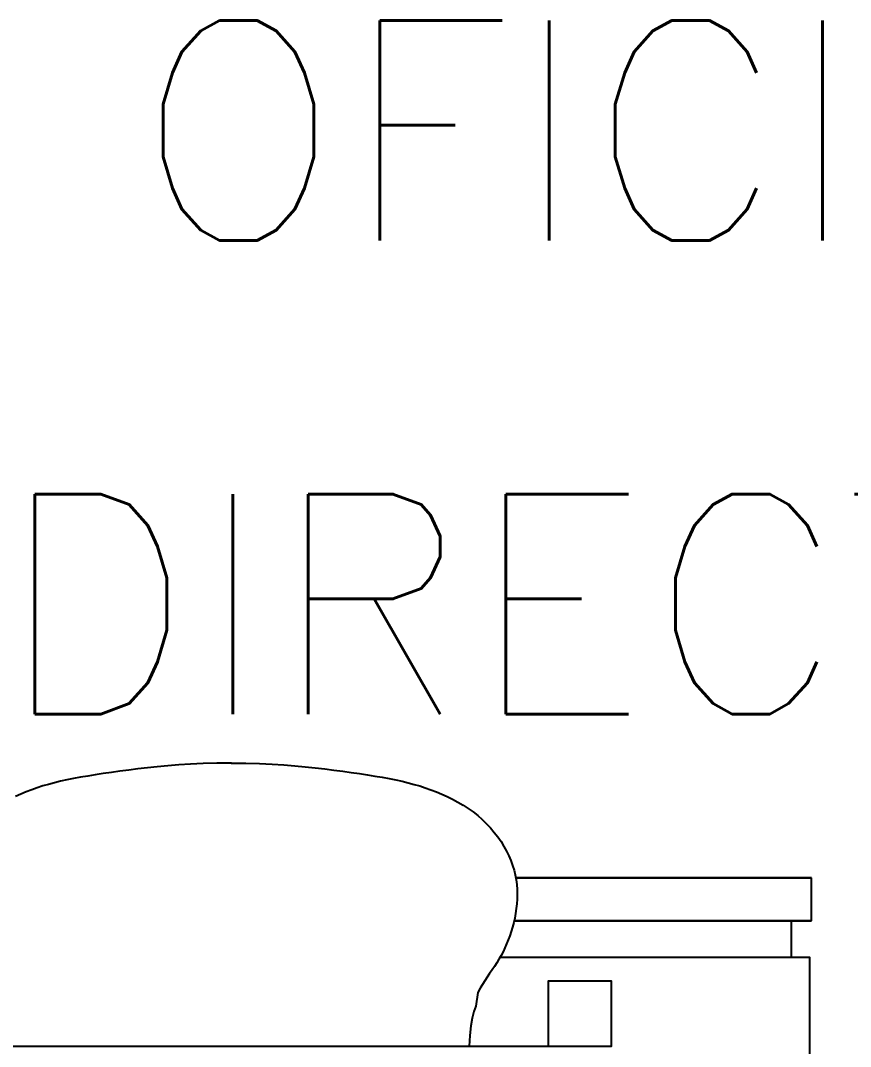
# Model space of a CAD drawing. Header units: millimetres. Extents: x 2056 to 4470, y 1400 to 3101.
# Drawn here: x 2184.412 to 2184.989, y 1405.29 to 1406.002 of the extents above; entities that cross this region are included whole.
import ezdxf
from ezdxf.enums import TextEntityAlignment as Align

# ---------------------------------------------------------------- set-up
doc = ezdxf.new("R2010")
doc.units = ezdxf.units.MM
doc.layers.add('A-ANNO-TEXT', color=190, linetype='Continuous')
doc.layers.add('A-PLAN-3', color=3, linetype='Continuous')
doc.styles.add('ROMANS', font='romans')

# ---------------------------------------------------------------- blocks, each defined once
blk = doc.blocks.new('ESCRITORIO CONSULTORIO')
for p, q in [((1.50111, 0.72762, 3.01081), (1.29564, 0.72762, 3.01081)), ((1.29564, 0.72762, 3.01081), (1.50111, 0.72762, 3.01081)), ((1.50111, 0.69762, 3.01081), (1.50111, 0.72762, 3.01081)), ((1.50111, 0.69762, 3.01081), (1.50111, 0.72762, 3.01081)), ((1.29451, 0.69762, 3.01081), (1.50111, 0.69762, 3.01081)), ((1.50111, 0.69762, 3.01081), (1.29451, 0.69762, 3.01081)), ((1.46725, 0.69762, 3.01081), (1.29451, 0.69762, 3.01081)), ((1.29451, 0.69762, 3.01081), (1.46725, 0.69762, 3.01081)), ((1.48825, 0.69762, 3.01081), (1.486, 0.69762, 3.01081)), ((1.486, 0.69762, 3.01081), (1.486, 0.69762, 3.01081)), ((1.486, 0.69762, 3.01081), (1.486, 0.69762, 3.01081)), ((1.48825, 0.69762, 3.01081), (1.486, 0.69762, 3.01081)), ((1.486, 0.69762, 3.01081), (1.486, 0.69762, 3.01081)), ((1.486, 0.69762, 3.01081), (1.486, 0.69762, 3.01081)), ((1.48725, 0.67217, 3.01081), (1.48725, 0.69762, 3.01081)), ((1.48725, 0.69762, 3.01081), (1.48725, 0.69762, 3.01081)), ((1.48725, 0.69762, 3.01081), (1.491, 0.69762, 3.01081)), ((1.48725, 0.67217, 3.01081), (1.48725, 0.69762, 3.01081)), ((1.48725, 0.69762, 3.01081), (1.48725, 0.69762, 3.01081)), ((1.48725, 0.69762, 3.01081), (1.48725, 0.69762, 3.01081)), ((1.491, 0.69762, 3.01081), (1.48725, 0.69762, 3.01081)), ((1.48725, 0.69762, 3.01081), (1.48725, 0.69762, 3.01081)), ((1.48725, 0.69762, 3.01081), (1.48725, 0.69762, 3.01081)), ((1.48725, 0.67217, 3.01081), (1.48725, 0.69762, 3.01081)), ((1.48725, 0.69762, 3.01081), (1.48725, 0.69762, 3.01081)), ((1.48725, 0.67217, 3.01081), (1.48725, 0.69762, 3.01081)), ((1.48725, 0.69762, 3.01081), (1.48725, 0.69762, 3.01081)), ((1.48725, 0.69762, 3.01081), (1.48725, 0.69762, 3.01081)), ((1.48725, 0.69762, 3.01081), (1.48725, 0.69762, 3.01081)), ((1.48725, 0.69762, 3.01081), (1.48725, 0.69762, 3.01081)), ((1.491, 0.69762, 3.01081), (1.491, 0.69762, 3.01081)), ((1.491, 0.69762, 3.01081), (1.49475, 0.69762, 3.01081)), ((1.49475, 0.69762, 3.01081), (1.491, 0.69762, 3.01081)), ((1.491, 0.69762, 3.01081), (1.491, 0.69762, 3.01081)), ((1.49475, 0.69762, 3.01081), (1.49475, 0.69762, 3.01081)), ((1.49475, 0.69762, 3.01081), (1.49775, 0.69762, 3.01081)), ((1.49775, 0.69762, 3.01081), (1.49475, 0.69762, 3.01081)), ((1.49475, 0.69762, 3.01081), (1.49475, 0.69762, 3.01081)), ((1.49775, 0.69762, 3.01081), (1.49775, 0.69762, 3.01081)), ((1.49775, 0.69762, 3.01081), (1.50025, 0.69762, 3.01081)), ((1.50025, 0.69762, 3.01081), (1.49775, 0.69762, 3.01081)), ((1.49775, 0.69762, 3.01081), (1.49775, 0.69762, 3.01081)), ((0.93296, 0.61056, 3.01081), (1.27628, 0.61056, 3.01081)), ((1.27628, 0.61056, 3.01081), (1.33491, 0.61056, 3.01081))]:
    blk.add_line(p, q)
for points in [[(1.09815, 0.80722), (1.08796, 0.80712), (1.07854, 0.80685), (1.06978, 0.80645), (1.06161, 0.80594), (1.05394, 0.80533), (1.0467, 0.80465), (1.03981, 0.80392), (1.03322, 0.80315), (1.02685, 0.80236), (1.0207, 0.80156), (1.01478, 0.80075), (1.00908, 0.79992), (1.00361, 0.79908), (0.99836, 0.79821), (0.99332, 0.79733), (0.98851, 0.79642), (0.98391, 0.79549), (0.97951, 0.79452), (0.97528, 0.79351), (0.97119, 0.79243), (0.96722, 0.79128), (0.96333, 0.79004), (0.95949, 0.7887), (0.95568, 0.78724), (0.95187, 0.78565), (0.94809, 0.78393)], [(1.09804, 0.80722), (1.10823, 0.80712), (1.11765, 0.80685), (1.12641, 0.80645), (1.13458, 0.80594), (1.14225, 0.80533), (1.14949, 0.80465), (1.15638, 0.80392), (1.16297, 0.80315), (1.16934, 0.80236), (1.17549, 0.80156), (1.18141, 0.80075), (1.18711, 0.79992), (1.19258, 0.79908), (1.19783, 0.79821), (1.20287, 0.79733), (1.20768, 0.79642), (1.21228, 0.79549), (1.21668, 0.79452), (1.22091, 0.79351), (1.225, 0.79243), (1.22897, 0.79128), (1.23286, 0.79004), (1.2367, 0.7887), (1.24051, 0.78724), (1.24431, 0.78565), (1.2481, 0.78393), (1.25184, 0.78207), (1.25552, 0.78008), (1.25912, 0.77795), (1.26262, 0.77567), (1.266, 0.77326), (1.26925, 0.77069), (1.27236, 0.76798), (1.27532, 0.76512), (1.27812, 0.76214), (1.28075, 0.75905), (1.2832, 0.75588), (1.28545, 0.75265), (1.2875, 0.74938), (1.28933, 0.74608), (1.29094, 0.74279), (1.29233, 0.73948), (1.29351, 0.73617), (1.2945, 0.73286), (1.29529, 0.72954), (1.2959, 0.72621), (1.29633, 0.72287), (1.29658, 0.71953), (1.29667, 0.71618), (1.29661, 0.71282), (1.29639, 0.70948), (1.29604, 0.70615), (1.29555, 0.70286), (1.29495, 0.69961), (1.29424, 0.69642), (1.29343, 0.69329), (1.29253, 0.69025), (1.29155, 0.68729), (1.29049, 0.68441), (1.28935, 0.6816), (1.28812, 0.67886), (1.28683, 0.67619), (1.28545, 0.67359), (1.284, 0.67104), (1.28247, 0.66854), (1.28088, 0.66605), (1.27923, 0.66357), (1.27755, 0.66109), (1.27585, 0.65858), (1.27417, 0.65605), (1.27252, 0.65348), (1.27091, 0.65083), (1.26935, 0.64801), (1.26786, 0.63849), (1.26653, 0.63469), (1.26538, 0.63015), (1.26445, 0.62467), (1.26371, 0.618), (1.26323, 0.61056)], [(0.1644, 0.67217), (0, 0.67217), (0, 0), (1.49986, 0), (1.49986, 0.67217), (1.28464, 0.67217)], [(1.33491, 0.61056), (1.3622, 0.61056), (1.3622, 0.65581), (1.31829, 0.65581), (1.31829, 0.61056), (1.33491, 0.61056)]]:
    blk.add_lwpolyline(points)

msp = doc.modelspace()

# ---------------------------------------------------------------- block references
at = {"layer": 'A-PLAN-3', "color": 4}
msp.add_blockref('ESCRITORIO CONSULTORIO', (2183.46076, 1404.6792, -0.22891), dxfattribs=at)

# ---------------------------------------------------------------- texts
at = {"layer": 'A-ANNO-TEXT', "style": 'ROMANS'}
for s, p in [('OFICINA', (2184.87465, 1405.92553)), ('DIRECTOR', (2184.8838, 1405.59674))]:
    msp.add_text(s, height=0.15271, dxfattribs=at).set_placement(p, align=Align.MIDDLE)

doc.saveas('drawing.dxf')
